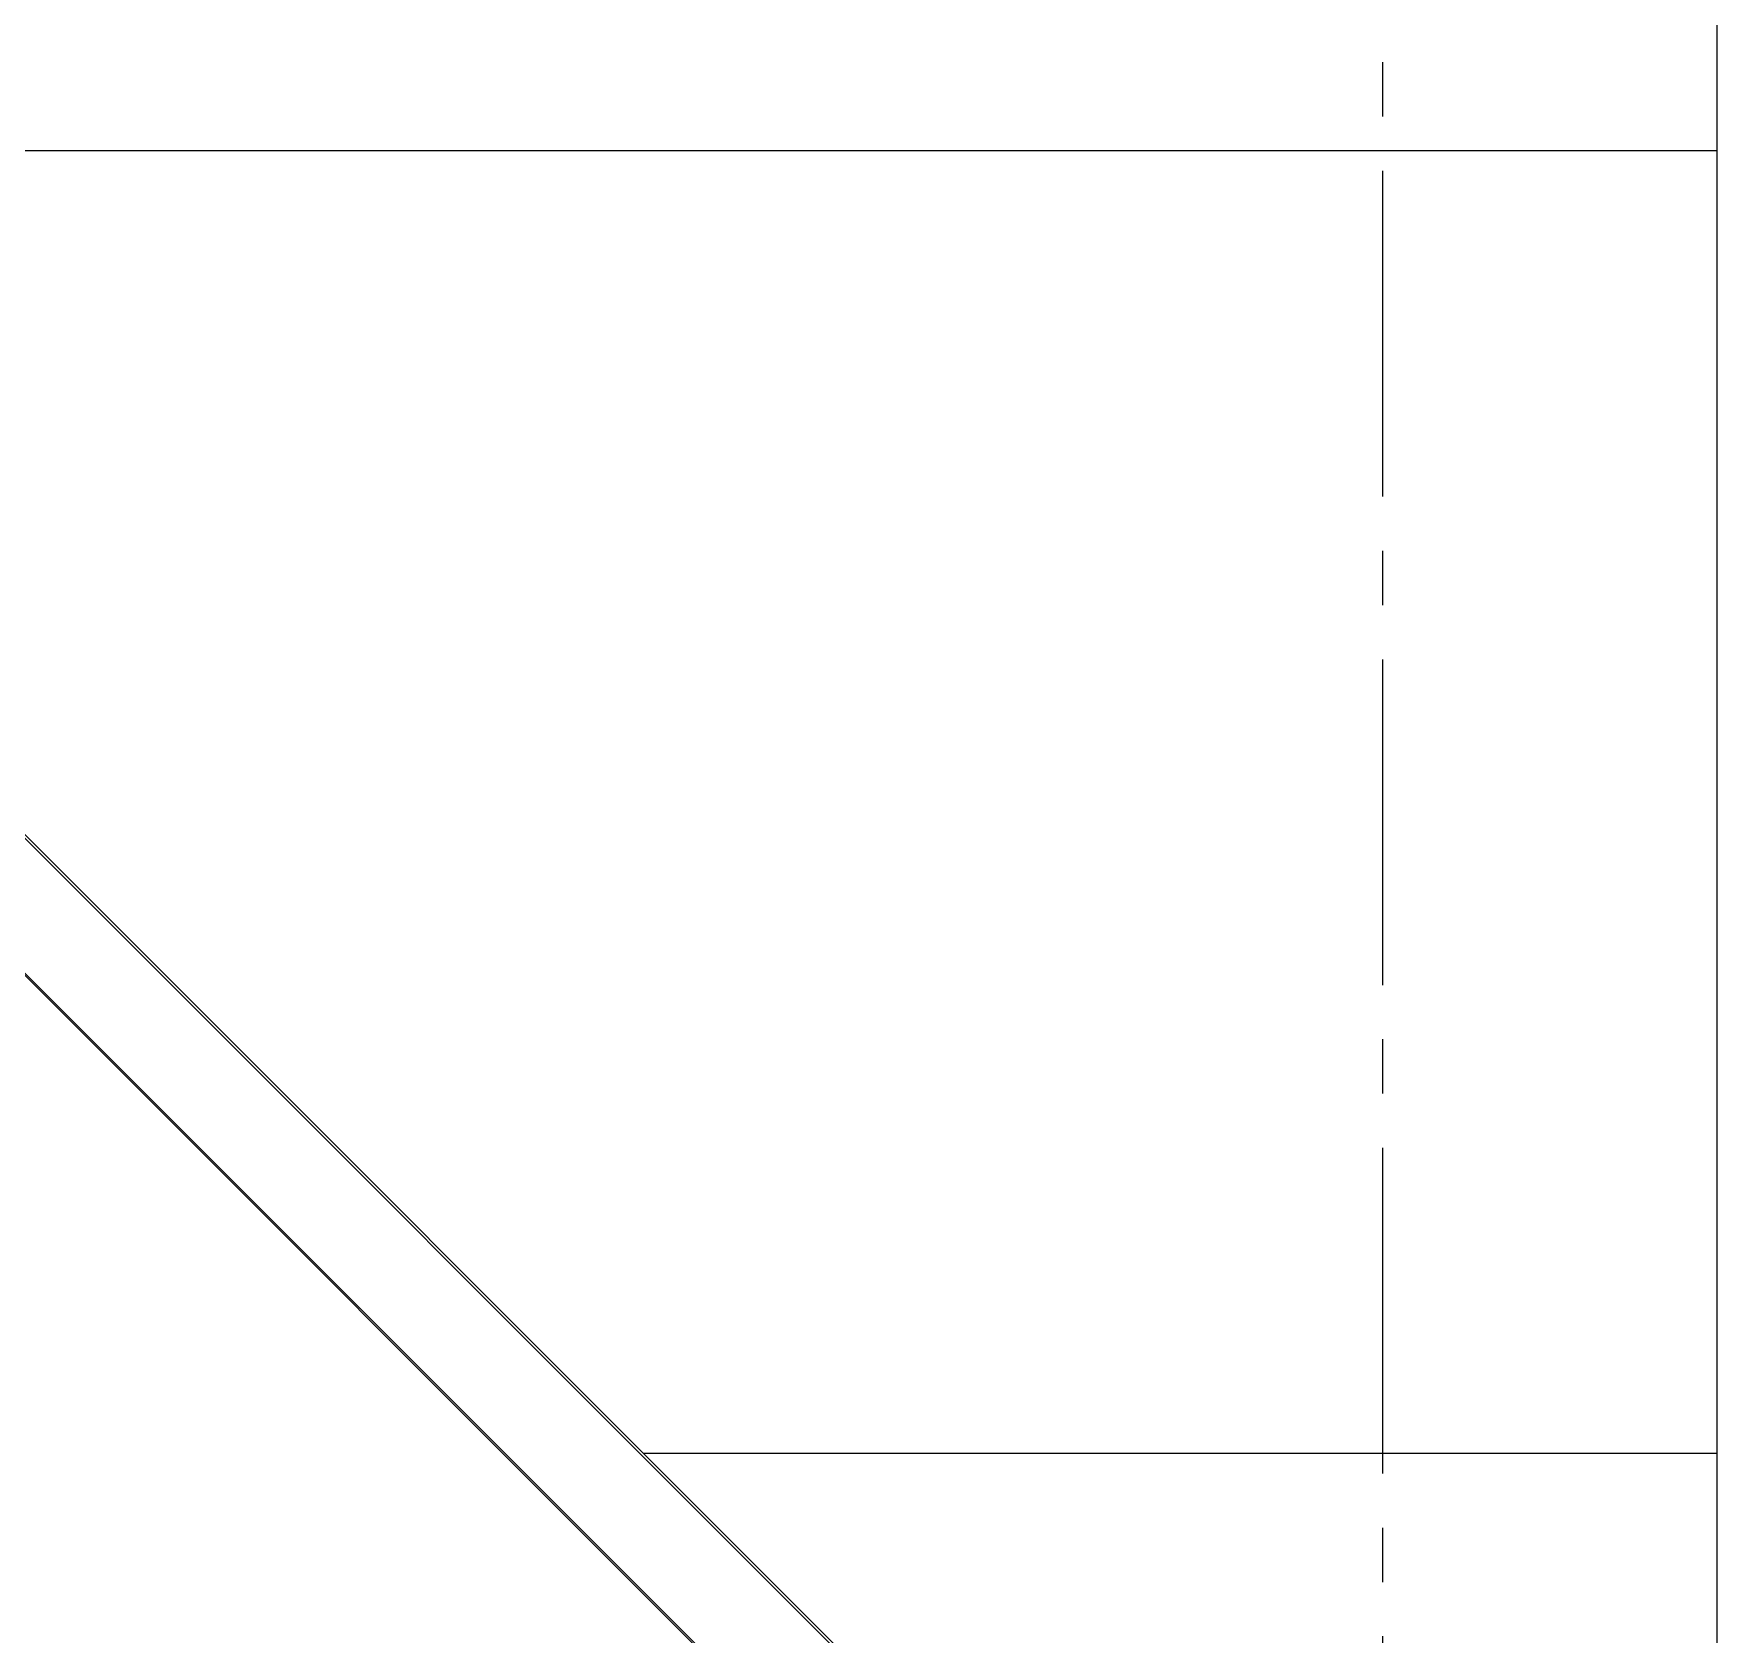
# Model space of a CAD drawing. Header units: inches. Extents: x 0 to 10293, y 0 to 4182.
# Drawn here: x 2942.53 to 2989.05, y 3535.58 to 3579.82 of the extents above; entities that cross this region are included whole.
import ezdxf

# ---------------------------------------------------------------- set-up
doc = ezdxf.new("R2010")
doc.units = ezdxf.units.IN
doc.header["$LTSCALE"] = 48
doc.header["$MEASUREMENT"] = 0
doc.linetypes.add('CENTER2', pattern=[1.125, 0.75, -0.125, 0.125, -0.125])

msp = doc.modelspace()

# ---------------------------------------------------------------- linework, layer by layer
at = {"linetype": 'CENTER2', "ltscale": 0.25}
msp.add_line((2979.80125, 3738.02573), (2979.80125, 3266.47958), dxfattribs=at)
for p, q in [((2989.05125, 3504.56982), (2989.05125, 3723.5662)), ((2926.60471, 3576.58582), (2989.05125, 3576.58582)), ((2930.13101, 3569.73183), (2983.65389, 3516.20894)), ((2930.18051, 3569.78132), (2983.70339, 3516.25843)), ((2928.26779, 3567.86861), (2981.79067, 3514.34572)), ((2928.23597, 3567.83679), (2981.75885, 3514.3139)), ((2959.376, 3540.58582), (2989.05125, 3540.58582))]:
    msp.add_line(p, q)

doc.saveas('drawing.dxf')
